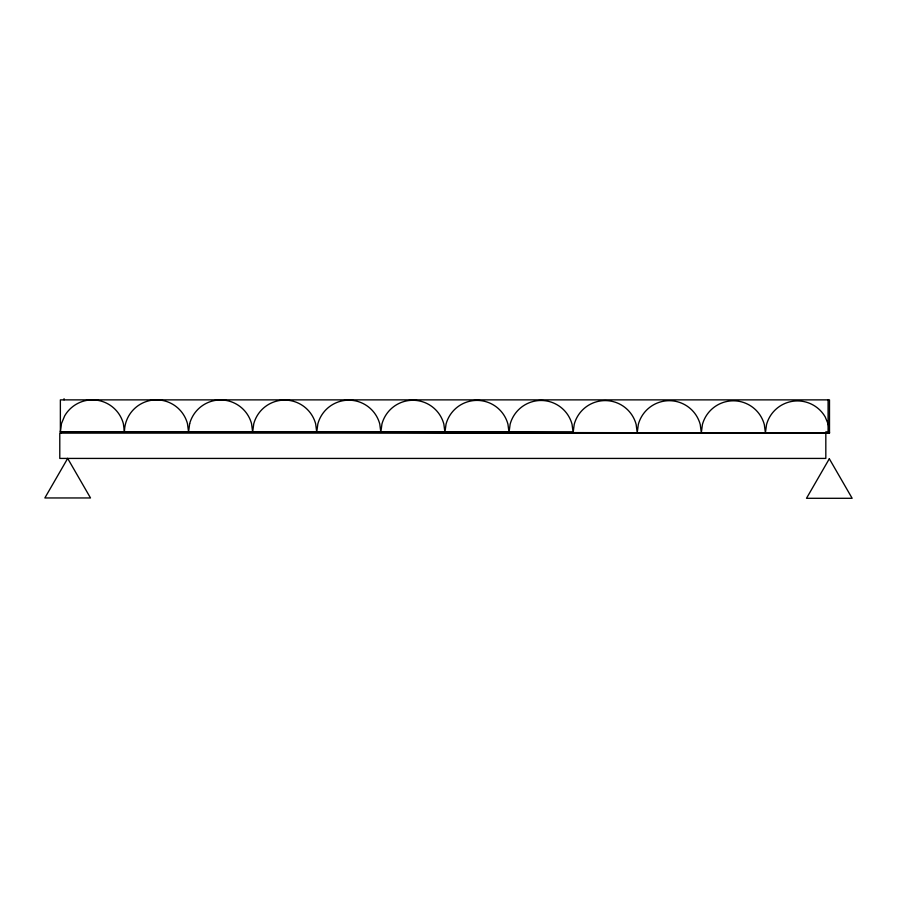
<?xml version="1.0" encoding="UTF-8"?>
<svg xmlns="http://www.w3.org/2000/svg" width="897" height="897" viewBox="0 0 897 897"><rect width="100%" height="100%" fill="white"/><g stroke="black" fill="none" stroke-linecap="round" stroke-linejoin="round"><path stroke-width="1.35" d="M61.097 433.128L60.368 431.861L61.467 423.563L64.685 415.849A32.045 32.045 0 0 1 123.371 423.676L124.459 431.973M828.088 399.871L828.088 431.861L825.823 431.861L825.823 458.423L59.785 458.423L59.785 433.128L829.501 433.027L829.501 399.871L60.368 399.871L60.368 431.861L573.228 431.861M60.368 431.861L825.823 433.128M64.057 398.705L64.057 399.871M189.659 423.676L188.561 431.973L187.473 423.676A32.045 32.045 0 0 0 124.459 431.861L829.501 433.027L828.424 424.73L825.24 416.993A32.045 32.045 0 0 0 766.52 424.629L765.41 432.926L764.334 424.629A32.045 32.045 0 0 0 702.418 424.528L701.319 432.814L700.243 424.516A32.045 32.045 0 0 0 638.328 424.416L637.218 432.713L636.141 424.416A32.045 32.045 0 0 0 574.226 424.315L573.127 432.601L572.051 424.303A32.045 32.045 0 0 0 510.135 424.203L509.025 432.5L507.949 424.203A32.045 32.045 0 0 0 446.044 424.102L444.934 432.388L443.858 424.09A32.045 32.045 0 0 0 381.943 423.989L380.844 432.287L379.767 423.989A32.045 32.045 0 0 0 317.852 423.889L316.742 432.175L315.666 423.889A32.045 32.045 0 0 0 253.761 423.776L252.651 432.074L251.575 423.776A32.045 32.045 0 0 0 189.659 423.676M67.679 458.423L44.85 497.958L90.507 497.958L67.679 458.423M829.321 458.759L806.493 498.295L852.15 498.295L829.321 458.759"/></g></svg>
